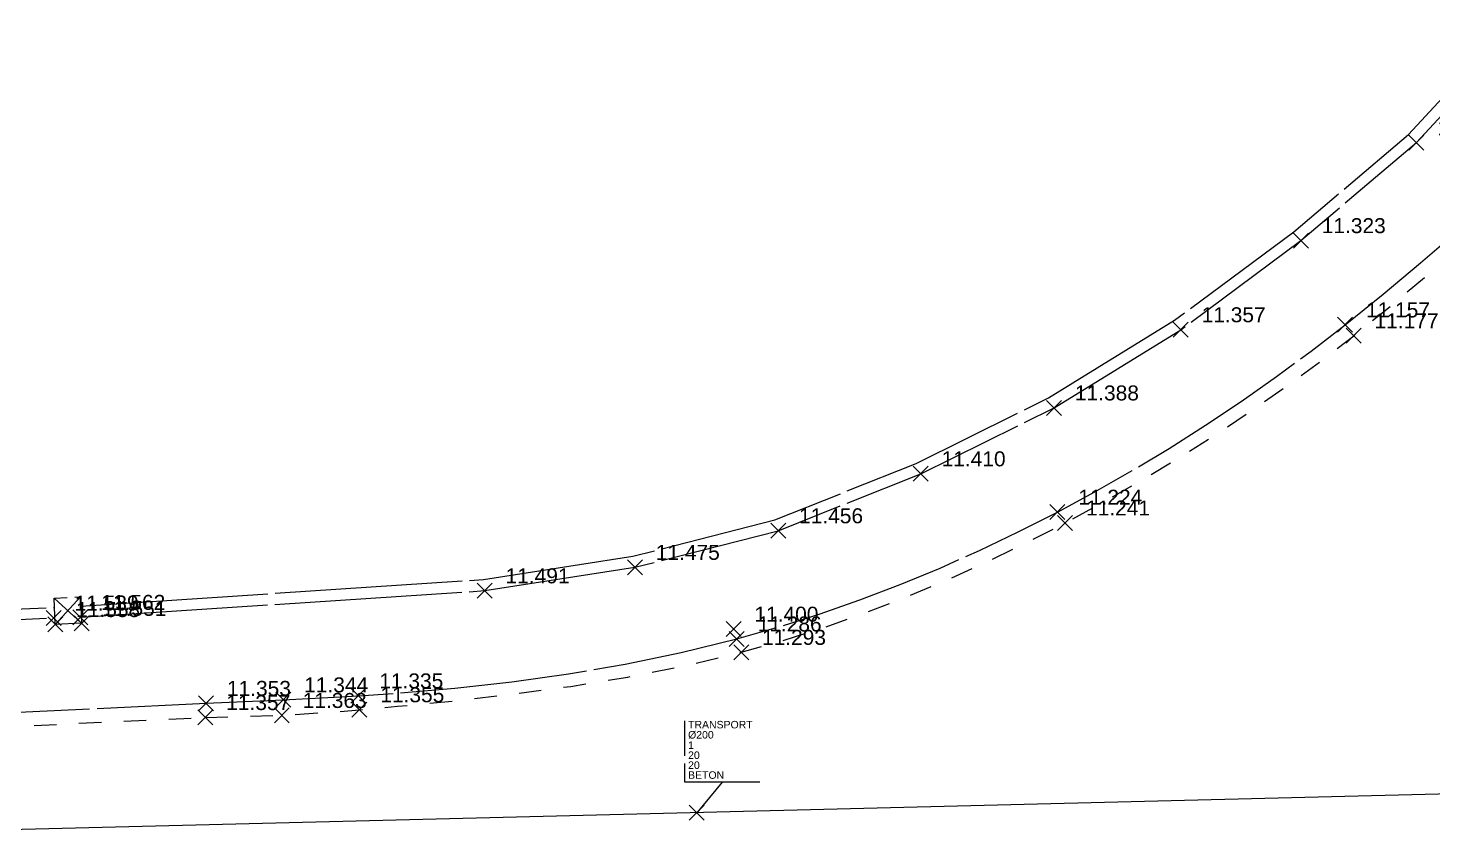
# Model space of a CAD drawing. Header units: metres. Extents: x 1224602 to 1224842, y 7187490 to 7187733.
# Drawn here: x 1224687.43 to 1224706.18, y 7187597.17 to 7187607.96 of the extents above; entities that cross this region are included whole.
import ezdxf

# ---------------------------------------------------------------- set-up
doc = ezdxf.new("R2010")
doc.units = ezdxf.units.M
doc.header["$PDMODE"] = 3
doc.header["$PDSIZE"] = 0.1
for name, pattern in [('LL_0822', [2.5, 2.5, 0]), ('LL_0829', [0.6, 0.3, -0.3]), ('SL_1146', [2.5, 2.5, 0]), ('Socle_Continu', [2.5, 2.5, 0])]:
    doc.linetypes.add(name, pattern=pattern)
for name, color, linetype, lineweight in [('CLOTU_SCS', 212, 'Socle_Continu', 13), ('SIGTA_SCI', 7, 'Socle_Continu', 13), ('SIGTO_SCI', 255, 'Socle_Continu', 13), ('VOIRI_SCS', 7, 'Socle_Continu', 13)]:
    doc.layers.add(name, color=color, linetype=linetype, lineweight=lineweight)
doc.layers.add('EAUUS_SCI', color=7, linetype='Socle_Continu', lineweight=13, true_color=0x7f3f00)
doc.layers.add('EAUUS_SCT', color=7, linetype='Socle_Continu', lineweight=13, true_color=0x7f3f00)
doc.styles.get("Standard").update_dxf_attribs({"font": 'arial.ttf'})
doc.linetypes.add('CL_0181', pattern='A,3,-0.15,0.4,-0.381,["eu",Standard,S=0.254,R=0,X=-0.2,Y=-0.1],-0.381,0.4,-0.15', length=4.862)

# ---------------------------------------------------------------- blocks, each defined once
blk = doc.blocks.new('YP_1521')
at = {"layer": 'SIGTO_SCI', "color": 7, "linetype": 'Socle_Continu'}
blk.add_point((0, 0), dxfattribs=at)
at = {"layer": 'SIGTA_SCI', "linetype": 'Socle_Continu'}
blk.add_attdef('ALT', (0.278, 0.099), '', height=0.2, dxfattribs=at)
at = {"layer": 'SIGTA_SCI', "linetype": 'Socle_Continu', "flags": 9}
blk.add_attdef('CALQUE_ALT', (1.69, -1.18), '', height=0.2, dxfattribs=at)
at = {"layer": 'SIGTO_SCI', "linetype": 'Socle_Continu', "flags": 9}
for tag, p in [('ID', (1.69, 0.105)), ('NATURE', (1.69, -0.216)), ('FAMILLE', (1.69, -0.538)), ('CALQUE', (1.69, -0.859)), ('PCRS', (1.69, -1.823))]:
    blk.add_attdef(tag, p, '', height=0.2, dxfattribs=at)
blk = doc.blocks.new('SP_1162')
at = {"layer": 'CLOTU_SCS', "linetype": 'Socle_Continu'}
for p, q in [((0, 0), (1, 1)), ((0, 1), (1, 0))]:
    blk.add_line(p, q, dxfattribs=at)
at = {"layer": 'CLOTU_SCS', "linetype": 'Socle_Continu', "flags": 128}
blk.add_lwpolyline([(1, 0), (0, 0), (0, 1), (1, 1)], close=True, dxfattribs=at)
at = {"layer": 'CLOTU_SCS', "linetype": 'Socle_Continu', "flags": 9}
for tag, p in [('NATURE', (1.089, -0.022)), ('ID', (1.089, 0.299)), ('CALQUE', (1.089, -0.665)), ('FAMILLE', (1.089, -0.344)), ('PCRS', (1.089, -0.986))]:
    blk.add_attdef(tag, p, '', height=0.2, dxfattribs=at)
blk = doc.blocks.new('*U79')
at = {"layer": 'EAUUS_SCI', "linetype": 'Socle_Continu'}
blk.add_line((0.682, 0.817), (0, 0), dxfattribs=at)
at = {"layer": 'EAUUS_SCI', "linetype": 'Socle_Continu', "flags": 128}
blk.add_lwpolyline([(1.682, 0.817), (-0.318, 0.817), (-0.318, 2.456)], dxfattribs=at)
at = {"layer": 'EAUUS_SCI', "linetype": 'Socle_Continu'}
blk.add_point((0, 0), dxfattribs=at)
for tag, p in [('TYPE', (-0.229, 2.251)), ('DIAM', (-0.229, 1.98)), ('NBR', (-0.229, 1.702)), ('LARG', (-0.229, 1.436)), ('HAUT', (-0.229, 1.17)), ('MATER', (-0.229, 0.905))]:
    blk.add_attdef(tag, p, '', height=0.2, dxfattribs=at)
at = {"layer": 'EAUUS_SCI', "linetype": 'Socle_Continu', "flags": 9}
for tag, p in [('ID', (2.47, 1.418)), ('NATURE', (2.47, 1.097)), ('FAMILLE', (2.47, 0.776)), ('CALQUE', (2.47, 0.454))]:
    blk.add_attdef(tag, p, '', height=0.2, dxfattribs=at)

msp = doc.modelspace()

# ---------------------------------------------------------------- linework, layer by layer
at = {"layer": 'CLOTU_SCS', "linetype": 'SL_1146', "flags": 128}
for points in [[(1224688.132, 7187600.096), (1224693.527, 7187600.451), (1224695.532, 7187600.763), (1224697.444, 7187601.251), (1224699.346, 7187602.012), (1224701.125, 7187602.89), (1224702.816, 7187603.933), (1224704.419, 7187605.122), (1224705.961, 7187606.429), (1224707.289, 7187607.87)], [(1224688.137, 7187600.246), (1224693.511, 7187600.6), (1224695.502, 7187600.91), (1224697.397, 7187601.394), (1224699.285, 7187602.149), (1224701.052, 7187603.022), (1224702.731, 7187604.058), (1224704.326, 7187605.24), (1224705.857, 7187606.537), (1224707.166, 7187607.957)], [(1224682.579, 7187599.997), (1224683.253, 7187600.026), (1224687.785, 7187600.227)], [(1224682.585, 7187599.857), (1224683.259, 7187599.886), (1224687.792, 7187600.088)]]:
    msp.add_lwpolyline(points, dxfattribs=at)
at = {"layer": 'EAUUS_SCT', "linetype": 'CL_0181', "flags": 128}
msp.add_lwpolyline([(1224708.396, 7187597.788), (1224684.316, 7187597.188)], dxfattribs=at)
at = {"layer": 'VOIRI_SCS', "linetype": 'LL_0822', "flags": 128}
for points in [[(1224689.809, 7187598.948), (1224690.84, 7187598.995), (1224691.603, 7187599.034), (1224691.842, 7187599.048), (1224692.366, 7187599.084), (1224693.128, 7187599.15), (1224693.889, 7187599.235), (1224694.647, 7187599.341), (1224695.401, 7187599.471), (1224696.149, 7187599.625), (1224696.891, 7187599.808), (1224697.443, 7187599.965), (1224697.991, 7187600.139), (1224698.534, 7187600.328), (1224699.071, 7187600.533), (1224699.603, 7187600.753), (1224700.128, 7187600.987), (1224700.648, 7187601.234), (1224701.161, 7187601.495), (1224701.17, 7187601.5), (1224701.667, 7187601.768), (1224702.166, 7187602.053), (1224702.659, 7187602.35), (1224703.144, 7187602.658), (1224703.622, 7187602.977), (1224704.092, 7187603.307), (1224704.554, 7187603.648), (1224705.009, 7187603.998), (1224705.515, 7187604.407), (1224706.014, 7187604.825), (1224706.999, 7187605.677)], [(1224683.161, 7187598.638), (1224689.809, 7187598.948)]]:
    msp.add_lwpolyline(points, dxfattribs=at)
at = {"layer": 'VOIRI_SCS', "linetype": 'LL_0829', "flags": 128}
msp.add_lwpolyline([(1224689.8, 7187598.76), (1224690.82, 7187598.787), (1224691.591, 7187598.84), (1224691.856, 7187598.863), (1224692.363, 7187598.908), (1224693.136, 7187598.983), (1224693.907, 7187599.071), (1224694.675, 7187599.174), (1224695.439, 7187599.299), (1224696.198, 7187599.449), (1224696.95, 7187599.629), (1224697.505, 7187599.786), (1224698.056, 7187599.961), (1224698.602, 7187600.153), (1224699.142, 7187600.362), (1224699.676, 7187600.586), (1224700.205, 7187600.824), (1224700.727, 7187601.076), (1224701.244, 7187601.34), (1224701.273, 7187601.355), (1224701.754, 7187601.616), (1224702.257, 7187601.903), (1224702.754, 7187602.2), (1224703.243, 7187602.509), (1224703.725, 7187602.829), (1224704.199, 7187603.16), (1224704.666, 7187603.501), (1224705.124, 7187603.853), (1224705.631, 7187604.262), (1224706.13, 7187604.681), (1224707.115, 7187605.536)], dxfattribs=at)
msp.add_lwpolyline([(1224626.147, 7187507.126), (1224626.521, 7187507.169), (1224627.563, 7187507.319), (1224628.544, 7187507.585), (1224628.972, 7187507.797), (1224629.408, 7187508.107), (1224629.818, 7187508.435), (1224630.152, 7187508.77), (1224630.681, 7187509.335), (1224631.353, 7187510.085, 0.02522), (1224632.919, 7187512.078, 0.014512), (1224634.564, 7187514.555, 0.098052), (1224635.533, 7187517.116, 0.026815), (1224635.739, 7187518.935), (1224635.913, 7187521.882), (1224636.099, 7187525.273), (1224636.469, 7187532.058), (1224636.644, 7187535.205), (1224636.808, 7187538.367), (1224636.86, 7187539.359), (1224637.201, 7187545.57), (1224637.271, 7187546.685, -0.038044), (1224637.467, 7187549.194, -0.007798), (1224637.904, 7187551.747, -0.018751), (1224638.369, 7187553.8, -0.001515), (1224638.884, 7187555.711), (1224639.154, 7187556.704), (1224639.434, 7187557.663), (1224640.566, 7187561.437), (1224641.354, 7187564.078), (1224641.646, 7187565.104), (1224642.436, 7187567.823), (1224643.405, 7187571.094), (1224644.888, 7187576.192), (1224646.09, 7187580.337), (1224646.548, 7187581.738), (1224646.796, 7187582.433), (1224647.064, 7187583.119), (1224647.367, 7187583.815), (1224647.698, 7187584.498), (1224648.051, 7187585.17), (1224648.428, 7187585.836), (1224648.818, 7187586.481), (1224649.228, 7187587.12), (1224649.658, 7187587.746), (1224650.106, 7187588.358), (1224650.505, 7187588.868), (1224650.919, 7187589.366), (1224651.347, 7187589.852), (1224651.789, 7187590.324), (1224652.127, 7187590.665), (1224652.247, 7187590.781), (1224652.718, 7187591.224), (1224653.199, 7187591.656), (1224653.688, 7187592.08), (1224654.488, 7187592.748), (1224654.897, 7187593.07), (1224655.294, 7187593.367), (1224655.314, 7187593.382), (1224655.741, 7187593.68), (1224656.176, 7187593.967), (1224656.619, 7187594.241), (1224657.069, 7187594.504), (1224657.537, 7187594.763), (1224658.011, 7187595.012), (1224658.49, 7187595.25), (1224658.861, 7187595.426), (1224658.973, 7187595.478), (1224659.951, 7187595.91), (1224660.941, 7187596.317), (1224661.764, 7187596.636), (1224662.18, 7187596.783), (1224662.599, 7187596.918), (1224663.023, 7187597.036), (1224663.16, 7187597.071), (1224663.451, 7187597.136), (1224663.883, 7187597.223), (1224664.315, 7187597.309), (1224664.968, 7187597.446), (1224665.147, 7187597.478), (1224665.989, 7187597.591), (1224666.655, 7187597.663), (1224666.997, 7187597.694), (1224667.322, 7187597.717), (1224668.66, 7187597.775), (1224672.782, 7187597.942), (1224678.914, 7187598.238), (1224682.01, 7187598.389), (1224683.1, 7187598.447), (1224689.8, 7187598.76)], format="xyb", dxfattribs=at)

# ---------------------------------------------------------------- block references
at = {"layer": 'CLOTU_SCS', "color": 6, "linetype": 'Socle_Continu', "xscale": 0.3519326207532422, "yscale": 0.3519326207532422, "rotation": 2.561422788653886}
msp.add_blockref('SP_1162', (1224687.796, 7187600), dxfattribs=at)
at = {"layer": 'EAUUS_SCI', "linetype": 'Socle_Continu', "xscale": 0.5, "yscale": 0.5, "zscale": 0.5}
msp.add_blockref('*U79', (1224696.356, 7187597.488), dxfattribs=at).add_auto_attribs({'TYPE': 'TRANSPORT', 'DIAM': 'Ø200', 'NBR': '1', 'LARG': '20', 'HAUT': '20', 'MATER': 'BETON'})
at = {"layer": 'SIGTO_SCI', "linetype": 'Socle_Continu'}
ref = msp.add_blockref('YP_1521', (1224705.961, 7187606.429), dxfattribs=at)
ref.add_attrib('ALT', '11.291', (1224706.239, 7187606.527), dxfattribs={"layer": 'SIGTA_SCI', "linetype": 'Socle_Continu', "height": 0.2})
ref = msp.add_blockref('YP_1521', (1224704.419, 7187605.122), dxfattribs=at)
ref.add_attrib('ALT', '11.323', (1224704.697, 7187605.221), dxfattribs={"layer": 'SIGTA_SCI', "linetype": 'Socle_Continu', "height": 0.2})
ref = msp.add_blockref('YP_1521', (1224702.816, 7187603.933), dxfattribs=at)
ref.add_attrib('ALT', '11.357', (1224703.094, 7187604.032), dxfattribs={"layer": 'SIGTA_SCI', "linetype": 'Socle_Continu', "height": 0.2})
ref = msp.add_blockref('YP_1521', (1224705.009, 7187603.998), dxfattribs=at)
ref.add_attrib('ALT', '11.157', (1224705.287, 7187604.097), dxfattribs={"layer": 'SIGTA_SCI', "linetype": 'Socle_Continu', "height": 0.2})
ref = msp.add_blockref('YP_1521', (1224705.124, 7187603.853), dxfattribs=at)
ref.add_attrib('ALT', '11.177', (1224705.402, 7187603.952), dxfattribs={"layer": 'SIGTA_SCI', "linetype": 'Socle_Continu', "height": 0.2})
ref = msp.add_blockref('YP_1521', (1224701.125, 7187602.89), dxfattribs=at)
ref.add_attrib('ALT', '11.388', (1224701.403, 7187602.989), dxfattribs={"layer": 'SIGTA_SCI', "linetype": 'Socle_Continu', "height": 0.2})
ref = msp.add_blockref('YP_1521', (1224699.346, 7187602.012), dxfattribs=at)
ref.add_attrib('ALT', '11.410', (1224699.624, 7187602.11), dxfattribs={"layer": 'SIGTA_SCI', "linetype": 'Socle_Continu', "height": 0.2})
ref = msp.add_blockref('YP_1521', (1224701.17, 7187601.5), dxfattribs=at)
ref.add_attrib('ALT', '11.224', (1224701.448, 7187601.598), dxfattribs={"layer": 'SIGTA_SCI', "linetype": 'Socle_Continu', "height": 0.2})
ref = msp.add_blockref('YP_1521', (1224701.273, 7187601.355), dxfattribs=at)
ref.add_attrib('ALT', '11.241', (1224701.551, 7187601.454), dxfattribs={"layer": 'SIGTA_SCI', "linetype": 'Socle_Continu', "height": 0.2})
ref = msp.add_blockref('YP_1521', (1224697.444, 7187601.251), dxfattribs=at)
ref.add_attrib('ALT', '11.456', (1224697.722, 7187601.35), dxfattribs={"layer": 'SIGTA_SCI', "linetype": 'Socle_Continu', "height": 0.2})
ref = msp.add_blockref('YP_1521', (1224695.532, 7187600.763), dxfattribs=at)
ref.add_attrib('ALT', '11.475', (1224695.81, 7187600.862), dxfattribs={"layer": 'SIGTA_SCI', "linetype": 'Socle_Continu', "height": 0.2})
ref = msp.add_blockref('YP_1521', (1224693.527, 7187600.451), dxfattribs=at)
ref.add_attrib('ALT', '11.491', (1224693.805, 7187600.549), dxfattribs={"layer": 'SIGTA_SCI', "linetype": 'Socle_Continu', "height": 0.2})
ref = msp.add_blockref('YP_1521', (1224687.776, 7187600.087), dxfattribs=at)
ref.add_attrib('ALT', '11.539', (1224688.054, 7187600.186), dxfattribs={"layer": 'SIGTA_SCI', "linetype": 'Socle_Continu', "height": 0.2})
ref = msp.add_blockref('YP_1521', (1224687.796, 7187600), dxfattribs=at)
ref.add_attrib('ALT', '11.558', (1224688.074, 7187600.099), dxfattribs={"layer": 'SIGTA_SCI', "linetype": 'Socle_Continu', "height": 0.2})
ref = msp.add_blockref('YP_1521', (1224688.132, 7187600.096), dxfattribs=at)
ref.add_attrib('ALT', '11.562', (1224688.41, 7187600.195), dxfattribs={"layer": 'SIGTA_SCI', "linetype": 'Socle_Continu', "height": 0.2})
ref = msp.add_blockref('YP_1521', (1224688.147, 7187600.016), dxfattribs=at)
ref.add_attrib('ALT', '11.551', (1224688.425, 7187600.115), dxfattribs={"layer": 'SIGTA_SCI', "linetype": 'Socle_Continu', "height": 0.2})
ref = msp.add_blockref('YP_1521', (1224696.848, 7187599.938), dxfattribs=at)
ref.add_attrib('ALT', '11.400', (1224697.126, 7187600.037), dxfattribs={"layer": 'SIGTA_SCI', "linetype": 'Socle_Continu', "height": 0.2})
ref = msp.add_blockref('YP_1521', (1224696.891, 7187599.808), dxfattribs=at)
ref.add_attrib('ALT', '11.286', (1224697.169, 7187599.907), dxfattribs={"layer": 'SIGTA_SCI', "linetype": 'Socle_Continu', "height": 0.2})
ref = msp.add_blockref('YP_1521', (1224696.95, 7187599.629), dxfattribs=at)
ref.add_attrib('ALT', '11.293', (1224697.227, 7187599.728), dxfattribs={"layer": 'SIGTA_SCI', "linetype": 'Socle_Continu', "height": 0.2})
ref = msp.add_blockref('YP_1521', (1224689.809, 7187598.948), dxfattribs=at)
ref.add_attrib('ALT', '11.353', (1224690.087, 7187599.047), dxfattribs={"layer": 'SIGTA_SCI', "linetype": 'Socle_Continu', "height": 0.2})
ref = msp.add_blockref('YP_1521', (1224690.84, 7187598.995), dxfattribs=at)
ref.add_attrib('ALT', '11.344', (1224691.118, 7187599.094), dxfattribs={"layer": 'SIGTA_SCI', "linetype": 'Socle_Continu', "height": 0.2})
ref = msp.add_blockref('YP_1521', (1224691.842, 7187599.048), dxfattribs=at)
ref.add_attrib('ALT', '11.335', (1224692.12, 7187599.147), dxfattribs={"layer": 'SIGTA_SCI', "linetype": 'Socle_Continu', "height": 0.2})
ref = msp.add_blockref('YP_1521', (1224689.8, 7187598.76), dxfattribs=at)
ref.add_attrib('ALT', '11.357', (1224690.078, 7187598.858), dxfattribs={"layer": 'SIGTA_SCI', "linetype": 'Socle_Continu', "height": 0.2})
ref = msp.add_blockref('YP_1521', (1224690.82, 7187598.787), dxfattribs=at)
ref.add_attrib('ALT', '11.363', (1224691.098, 7187598.886), dxfattribs={"layer": 'SIGTA_SCI', "linetype": 'Socle_Continu', "height": 0.2})
ref = msp.add_blockref('YP_1521', (1224691.856, 7187598.863), dxfattribs=at)
ref.add_attrib('ALT', '11.355', (1224692.134, 7187598.962), dxfattribs={"layer": 'SIGTA_SCI', "linetype": 'Socle_Continu', "height": 0.2})

doc.saveas('drawing.dxf')
